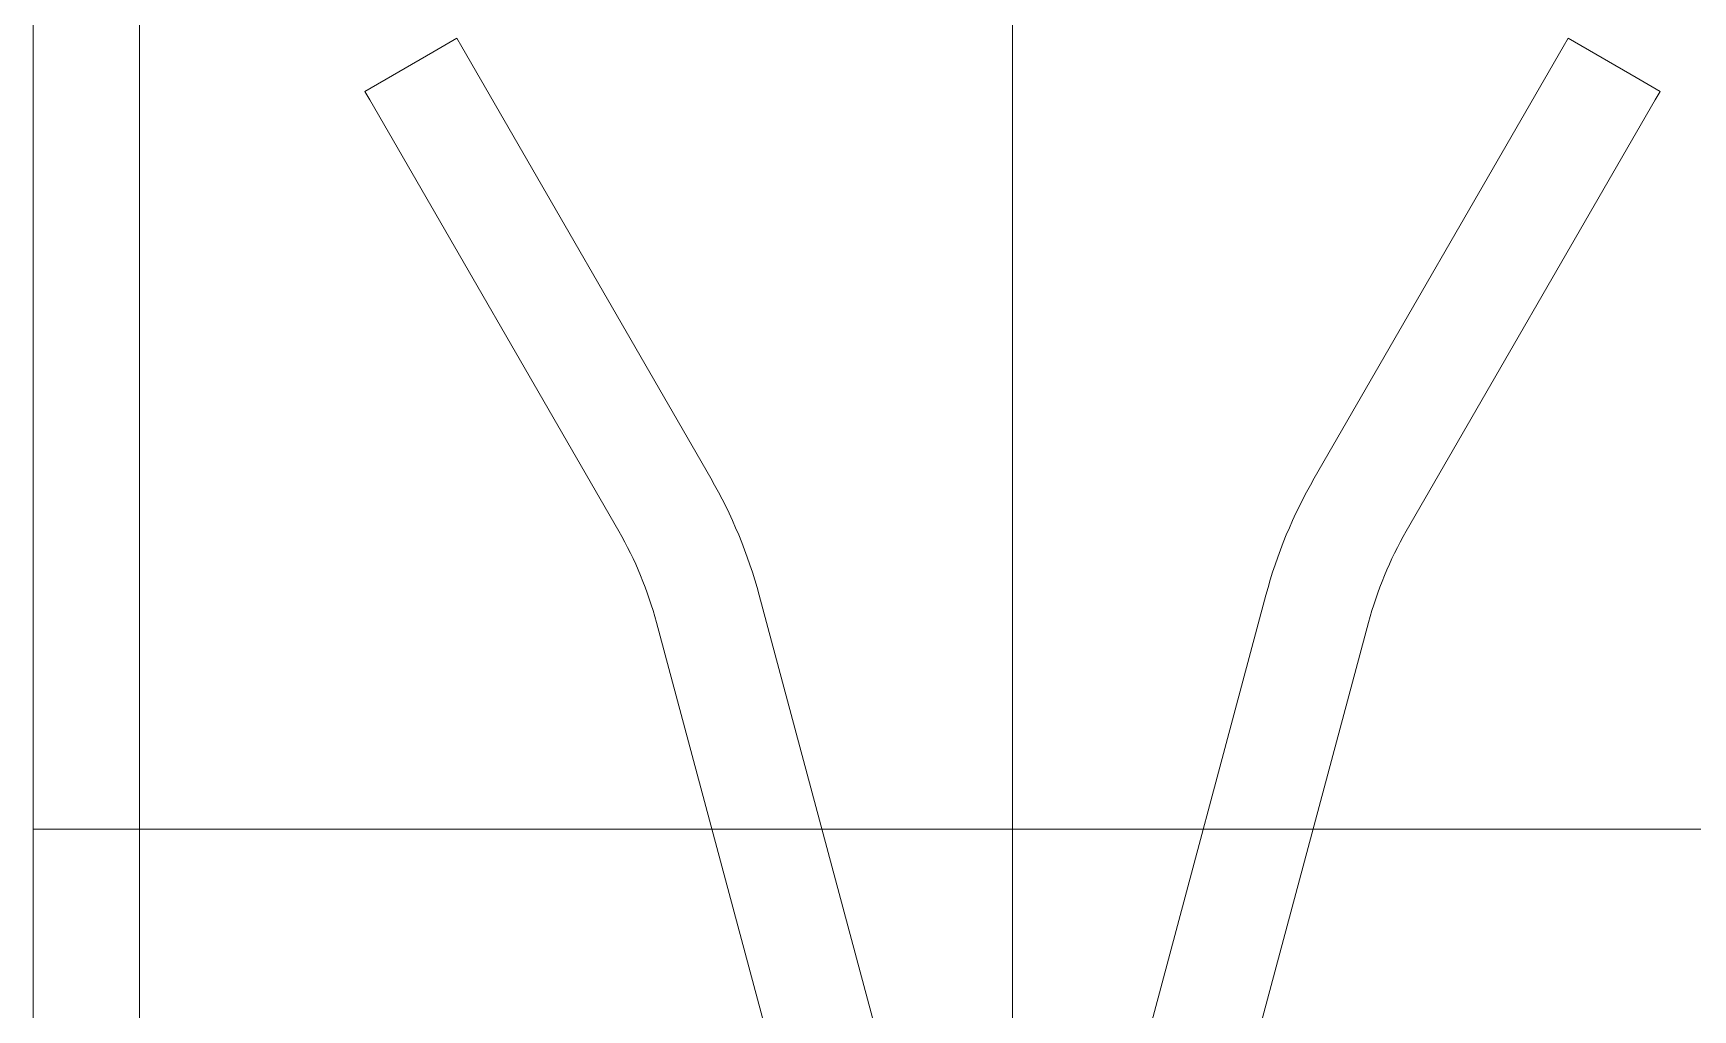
# Model space of a CAD drawing. Extents: x -3873 to 164127, y 7129 to 96529.
# Drawn here: x 46854.5 to 47354.4, y 61215.1 to 61509.3 of the extents above; entities that cross this region are included whole.
import ezdxf
from ezdxf.enums import TextEntityAlignment as Align

# ---------------------------------------------------------------- set-up
doc = ezdxf.new("R2010")
doc.units = 0
doc.layers.get('0').update_dxf_attribs({"linetype": 'CONTINUOUS'})
doc.layers.add('LAYOUT Kromeka', color=1, linetype='CONTINUOUS', lineweight=5)
doc.layers.add('POSNR', color=4, linetype='CONTINUOUS')
doc.styles.add('015_100', font='arial.ttf', dxfattribs={"height": 150})

# ---------------------------------------------------------------- blocks, each defined once
blk = doc.blocks.new('*U61')
at = {"ltscale": 20}
for p, q in [((-7980.98, 170.12), (-7985.15, 162.91)), ((-7978.39, 168.62), (-7980.98, 170.12)), ((-7848.48, 93.62), (-7978.39, 168.62)), ((-7985.15, 162.91), (-7996.98, 142.41)), ((-7994.39, 140.91), (-7996.98, 142.41)), ((-7864.48, 65.91), (-7994.39, 140.91)), ((-7820.99, 82.24), (-7579.51, 17.53)), ((-7829.27, 51.33), (-7587.79, -13.38)), ((-7829.27, -101.33), (-7587.79, -36.62)), ((-7820.99, -132.24), (-7579.51, -67.53)), ((-7864.48, -115.91), (-7994.39, -190.91)), ((-7848.48, -143.62), (-7978.39, -218.62)), ((-7994.39, -190.91), (-7996.98, -192.41)), ((-7996.98, -192.41), (-7992.82, -199.62)), ((-7992.82, -199.62), (-7980.98, -220.12)), ((-7978.39, -218.62), (-7980.98, -220.12))]:
    blk.add_line(p, q, dxfattribs=at)
for centre, radius, start, end in [((-7791.48, 192.36), 114.01, 240.0005, 254.9996), ((-7791.48, 192.35), 146, 239.9999, 255.0002), ((-7791.48, -242.35), 146, 104.9998, 120.0001), ((-7791.48, -242.36), 114.01, 105.0004, 119.9995)]:
    blk.add_arc(centre, radius, start, end, dxfattribs=at)
at = {"layer": 'POSNR', "color": 4, "linetype": 'Continuous', "style": '015_100', "flags": 8}
blk.add_attdef('X01.XX', text='', height=100, dxfattribs=at).set_placement((-6975.52, 182.93), align=Align.MIDDLE)
blk = doc.blocks.new('*U133')
at = {"ltscale": 20}
for p, q in [((7500, 1000), (9000, 1000)), ((9000, 1000), (10500, 1000)), ((9000, -1000), (9000, 1000)), ((9000, 1000), (9000, -1000)), ((9000, 1000), (10500, 1000)), ((9000, -1000), (9000, 1000)), ((7500, 968), (9000, 968)), ((9000, 968), (10468, 968)), ((9000, 968), (10500, 968))]:
    blk.add_line(p, q, dxfattribs=at)

msp = doc.modelspace()

# ---------------------------------------------------------------- linework, layer by layer
at = {"layer": 'LAYOUT Kromeka', "ltscale": 20}
msp.add_line((47149.46, 42069.55), (47149.46, 61869.55), dxfattribs=at)

# ---------------------------------------------------------------- block references
for name, p, rotation in [('*U133', (47854.46, 52269.55), 90), ('*U61', (47174.46, 53510.78), 270)]:
    msp.add_blockref(name, p, dxfattribs=dict(at, rotation=rotation))

doc.saveas('drawing.dxf')
